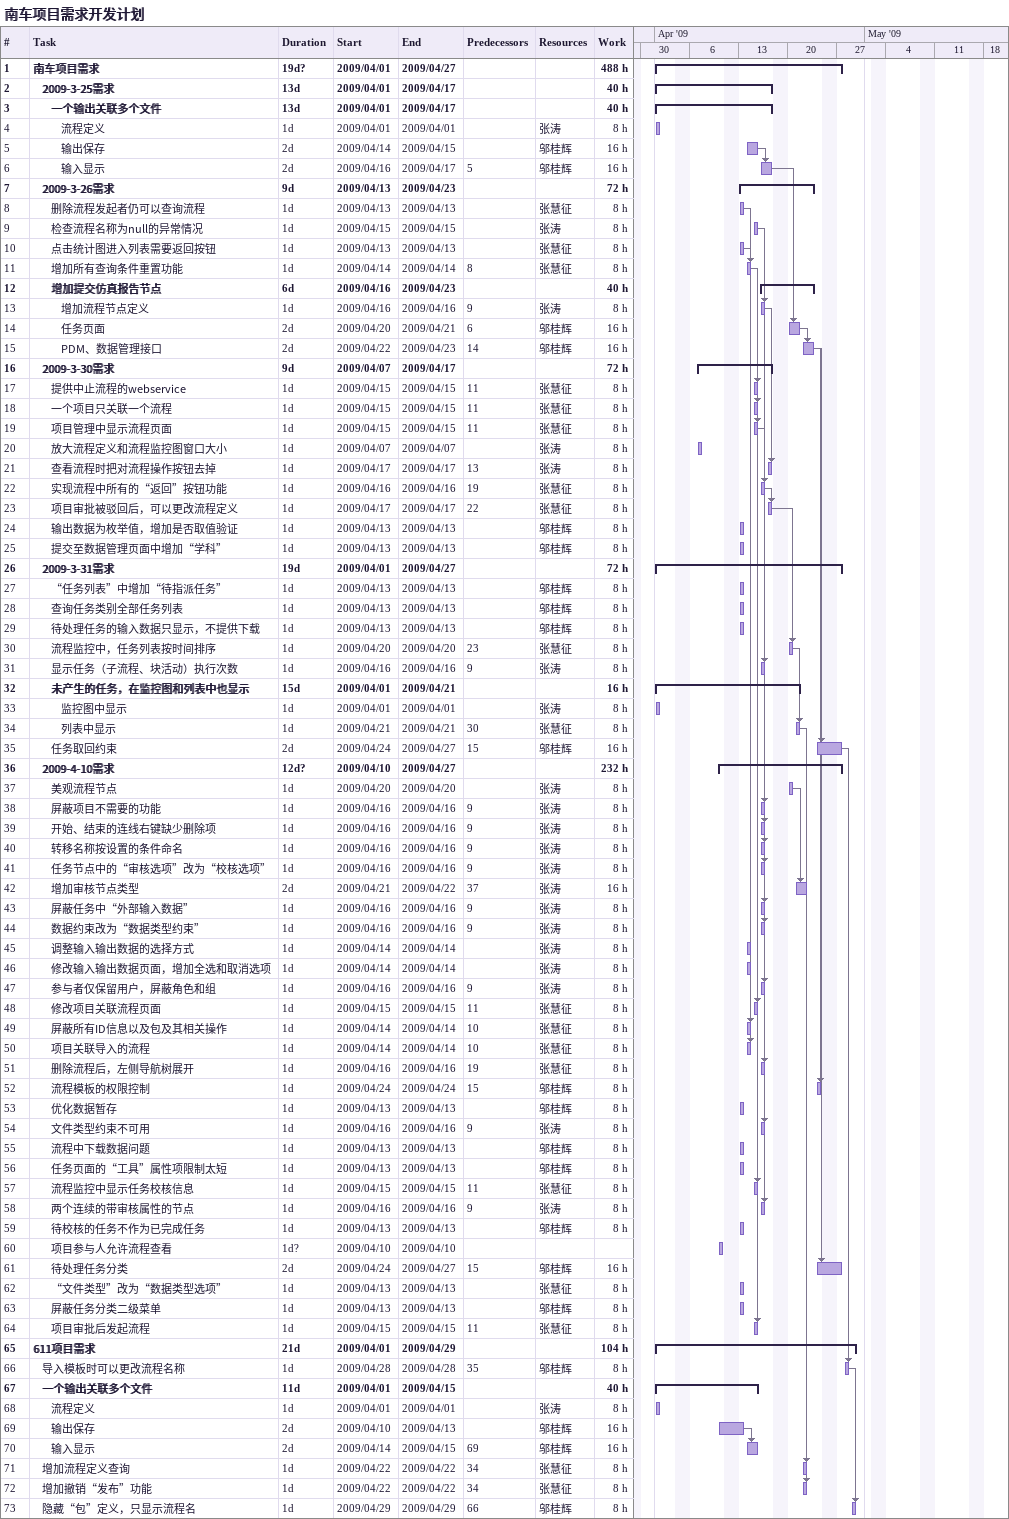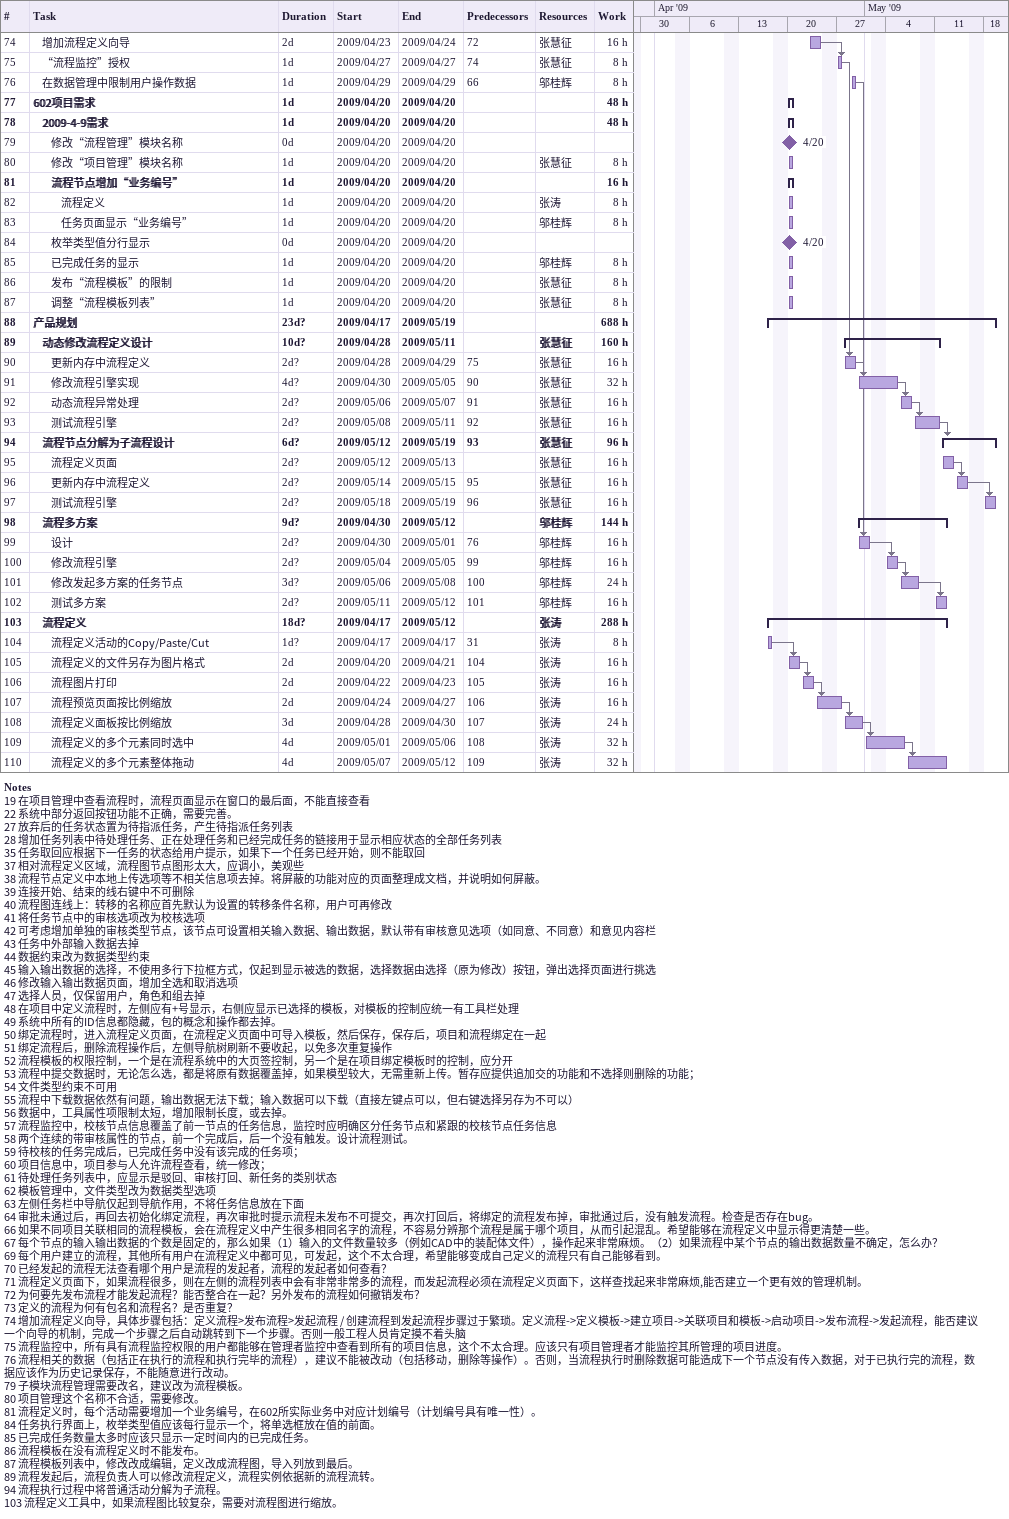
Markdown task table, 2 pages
南车项目需求开发计划

| ID | Level | Task | Duration | Start | Finish | Predecessors | Resources | Work (h) |
|---|---|---|---|---|---|---|---|---|
| 1 | 1 | **南车项目需求** | 19d? | 2009-04-01 | 2009-04-27 |  |  | 488 |
| 2 | 2 | **2009-3-25需求** | 13d | 2009-04-01 | 2009-04-17 |  |  | 40 |
| 3 | 3 | **一个输出关联多个文件** | 13d | 2009-04-01 | 2009-04-17 |  |  | 40 |
| 4 | 4 | 流程定义 | 1d | 2009-04-01 | 2009-04-01 |  | 张涛 | 8 |
| 5 | 4 | 输出保存 | 2d | 2009-04-14 | 2009-04-15 |  | 邬桂辉 | 16 |
| 6 | 4 | 输入显示 | 2d | 2009-04-16 | 2009-04-17 | 5 | 邬桂辉 | 16 |
| 7 | 2 | **2009-3-26需求** | 9d | 2009-04-13 | 2009-04-23 |  |  | 72 |
| 8 | 3 | 删除流程发起者仍可以查询流程 | 1d | 2009-04-13 | 2009-04-13 |  | 张慧征 | 8 |
| 9 | 3 | 检查流程名称为null的异常情况 | 1d | 2009-04-15 | 2009-04-15 |  | 张涛 | 8 |
| 10 | 3 | 点击统计图进入列表需要返回按钮 | 1d | 2009-04-13 | 2009-04-13 |  | 张慧征 | 8 |
| 11 | 3 | 增加所有查询条件重置功能 | 1d | 2009-04-14 | 2009-04-14 | 8 | 张慧征 | 8 |
| 12 | 3 | **增加提交仿真报告节点** | 6d | 2009-04-16 | 2009-04-23 |  |  | 40 |
| 13 | 4 | 增加流程节点定义 | 1d | 2009-04-16 | 2009-04-16 | 9 | 张涛 | 8 |
| 14 | 4 | 任务页面 | 2d | 2009-04-20 | 2009-04-21 | 6 | 邬桂辉 | 16 |
| 15 | 4 | PDM、数据管理接口 | 2d | 2009-04-22 | 2009-04-23 | 14 | 邬桂辉 | 16 |
| 16 | 2 | **2009-3-30需求** | 9d | 2009-04-07 | 2009-04-17 |  |  | 72 |
| 17 | 3 | 提供中止流程的webservice | 1d | 2009-04-15 | 2009-04-15 | 11 | 张慧征 | 8 |
| 18 | 3 | 一个项目只关联一个流程 | 1d | 2009-04-15 | 2009-04-15 | 11 | 张慧征 | 8 |
| 19 | 3 | 项目管理中显示流程页面 | 1d | 2009-04-15 | 2009-04-15 | 11 | 张慧征 | 8 |
| 20 | 3 | 放大流程定义和流程监控图窗口大小 | 1d | 2009-04-07 | 2009-04-07 |  | 张涛 | 8 |
| 21 | 3 | 查看流程时把对流程操作按钮去掉 | 1d | 2009-04-17 | 2009-04-17 | 13 | 张涛 | 8 |
| 22 | 3 | 实现流程中所有的“返回”按钮功能 | 1d | 2009-04-16 | 2009-04-16 | 19 | 张慧征 | 8 |
| 23 | 3 | 项目审批被驳回后，可以更改流程定义 | 1d | 2009-04-17 | 2009-04-17 | 22 | 张慧征 | 8 |
| 24 | 3 | 输出数据为枚举值，增加是否取值验证 | 1d | 2009-04-13 | 2009-04-13 |  | 邬桂辉 | 8 |
| 25 | 3 | 提交至数据管理页面中增加“学科” | 1d | 2009-04-13 | 2009-04-13 |  | 邬桂辉 | 8 |
| 26 | 2 | **2009-3-31需求** | 19d | 2009-04-01 | 2009-04-27 |  |  | 72 |
| 27 | 3 | “任务列表”中增加“待指派任务” | 1d | 2009-04-13 | 2009-04-13 |  | 邬桂辉 | 8 |
| 28 | 3 | 查询任务类别全部任务列表 | 1d | 2009-04-13 | 2009-04-13 |  | 邬桂辉 | 8 |
| 29 | 3 | 待处理任务的输入数据只显示，不提供下载 | 1d | 2009-04-13 | 2009-04-13 |  | 邬桂辉 | 8 |
| 30 | 3 | 流程监控中，任务列表按时间排序 | 1d | 2009-04-20 | 2009-04-20 | 23 | 张慧征 | 8 |
| 31 | 3 | 显示任务（子流程、块活动）执行次数 | 1d | 2009-04-16 | 2009-04-16 | 9 | 张涛 | 8 |
| 32 | 3 | **未产生的任务，在监控图和列表中也显示** | 15d | 2009-04-01 | 2009-04-21 |  |  | 16 |
| 33 | 4 | 监控图中显示 | 1d | 2009-04-01 | 2009-04-01 |  | 张涛 | 8 |
| 34 | 4 | 列表中显示 | 1d | 2009-04-21 | 2009-04-21 | 30 | 张慧征 | 8 |
| 35 | 3 | 任务取回约束 | 2d | 2009-04-24 | 2009-04-27 | 15 | 邬桂辉 | 16 |
| 36 | 2 | **2009-4-10需求** | 12d? | 2009-04-10 | 2009-04-27 |  |  | 232 |
| 37 | 3 | 美观流程节点 | 1d | 2009-04-20 | 2009-04-20 |  | 张涛 | 8 |
| 38 | 3 | 屏蔽项目不需要的功能 | 1d | 2009-04-16 | 2009-04-16 | 9 | 张涛 | 8 |
| 39 | 3 | 开始、结束的连线右键缺少删除项 | 1d | 2009-04-16 | 2009-04-16 | 9 | 张涛 | 8 |
| 40 | 3 | 转移名称按设置的条件命名 | 1d | 2009-04-16 | 2009-04-16 | 9 | 张涛 | 8 |
| 41 | 3 | 任务节点中的“审核选项”改为“校核选项” | 1d | 2009-04-16 | 2009-04-16 | 9 | 张涛 | 8 |
| 42 | 3 | 增加审核节点类型 | 2d | 2009-04-21 | 2009-04-22 | 37 | 张涛 | 16 |
| 43 | 3 | 屏蔽任务中“外部输入数据” | 1d | 2009-04-16 | 2009-04-16 | 9 | 张涛 | 8 |
| 44 | 3 | 数据约束改为“数据类型约束” | 1d | 2009-04-16 | 2009-04-16 | 9 | 张涛 | 8 |
| 45 | 3 | 调整输入输出数据的选择方式 | 1d | 2009-04-14 | 2009-04-14 |  | 张涛 | 8 |
| 46 | 3 | 修改输入输出数据页面，增加全选和取消选项 | 1d | 2009-04-14 | 2009-04-14 |  | 张涛 | 8 |
| 47 | 3 | 参与者仅保留用户，屏蔽角色和组 | 1d | 2009-04-16 | 2009-04-16 | 9 | 张涛 | 8 |
| 48 | 3 | 修改项目关联流程页面 | 1d | 2009-04-15 | 2009-04-15 | 11 | 张慧征 | 8 |
| 49 | 3 | 屏蔽所有ID信息以及包及其相关操作 | 1d | 2009-04-14 | 2009-04-14 | 10 | 张慧征 | 8 |
| 50 | 3 | 项目关联导入的流程 | 1d | 2009-04-14 | 2009-04-14 | 10 | 张慧征 | 8 |
| 51 | 3 | 删除流程后，左侧导航树展开 | 1d | 2009-04-16 | 2009-04-16 | 19 | 张慧征 | 8 |
| 52 | 3 | 流程模板的权限控制 | 1d | 2009-04-24 | 2009-04-24 | 15 | 邬桂辉 | 8 |
| 53 | 3 | 优化数据暂存 | 1d | 2009-04-13 | 2009-04-13 |  | 邬桂辉 | 8 |
| 54 | 3 | 文件类型约束不可用 | 1d | 2009-04-16 | 2009-04-16 | 9 | 张涛 | 8 |
| 55 | 3 | 流程中下载数据问题 | 1d | 2009-04-13 | 2009-04-13 |  | 邬桂辉 | 8 |
| 56 | 3 | 任务页面的“工具”属性项限制太短 | 1d | 2009-04-13 | 2009-04-13 |  | 邬桂辉 | 8 |
| 57 | 3 | 流程监控中显示任务校核信息 | 1d | 2009-04-15 | 2009-04-15 | 11 | 张慧征 | 8 |
| 58 | 3 | 两个连续的带审核属性的节点 | 1d | 2009-04-16 | 2009-04-16 | 9 | 张涛 | 8 |
| 59 | 3 | 待校核的任务不作为已完成任务 | 1d | 2009-04-13 | 2009-04-13 |  | 邬桂辉 | 8 |
| 60 | 3 | 项目参与人允许流程查看 | 1d? | 2009-04-10 | 2009-04-10 |  |  |  |
| 61 | 3 | 待处理任务分类 | 2d | 2009-04-24 | 2009-04-27 | 15 | 邬桂辉 | 16 |
| 62 | 3 | “文件类型”改为“数据类型选项” | 1d | 2009-04-13 | 2009-04-13 |  | 张慧征 | 8 |
| 63 | 3 | 屏蔽任务分类二级菜单 | 1d | 2009-04-13 | 2009-04-13 |  | 邬桂辉 | 8 |
| 64 | 3 | 项目审批后发起流程 | 1d | 2009-04-15 | 2009-04-15 | 11 | 张慧征 | 8 |
| 65 | 1 | **611项目需求** | 21d | 2009-04-01 | 2009-04-29 |  |  | 104 |
| 66 | 2 | 导入模板时可以更改流程名称 | 1d | 2009-04-28 | 2009-04-28 | 35 | 邬桂辉 | 8 |
| 67 | 2 | **一个输出关联多个文件** | 11d | 2009-04-01 | 2009-04-15 |  |  | 40 |
| 68 | 3 | 流程定义 | 1d | 2009-04-01 | 2009-04-01 |  | 张涛 | 8 |
| 69 | 3 | 输出保存 | 2d | 2009-04-10 | 2009-04-13 |  | 邬桂辉 | 16 |
| 70 | 3 | 输入显示 | 2d | 2009-04-14 | 2009-04-15 | 69 | 邬桂辉 | 16 |
| 71 | 2 | 增加流程定义查询 | 1d | 2009-04-22 | 2009-04-22 | 34 | 张慧征 | 8 |
| 72 | 2 | 增加撤销“发布”功能 | 1d | 2009-04-22 | 2009-04-22 | 34 | 张慧征 | 8 |
| 73 | 2 | 隐藏“包”定义，只显示流程名 | 1d | 2009-04-29 | 2009-04-29 | 66 | 邬桂辉 | 8 |
| 74 | 2 | 增加流程定义向导 | 2d | 2009-04-23 | 2009-04-24 | 72 | 张慧征 | 16 |
| 75 | 2 | “流程监控”授权 | 1d | 2009-04-27 | 2009-04-27 | 74 | 张慧征 | 8 |
| 76 | 2 | 在数据管理中限制用户操作数据 | 1d | 2009-04-29 | 2009-04-29 | 66 | 邬桂辉 | 8 |
| 77 | 1 | **602项目需求** | 1d | 2009-04-20 | 2009-04-20 |  |  | 48 |
| 78 | 2 | **2009-4-9需求** | 1d | 2009-04-20 | 2009-04-20 |  |  | 48 |
| 79 | 3 | 修改“流程管理”模块名称 | 0d | 2009-04-20 | 2009-04-20 |  |  |  |
| 80 | 3 | 修改“项目管理”模块名称 | 1d | 2009-04-20 | 2009-04-20 |  | 张慧征 | 8 |
| 81 | 3 | **流程节点增加“业务编号”** | 1d | 2009-04-20 | 2009-04-20 |  |  | 16 |
| 82 | 4 | 流程定义 | 1d | 2009-04-20 | 2009-04-20 |  | 张涛 | 8 |
| 83 | 4 | 任务页面显示“业务编号” | 1d | 2009-04-20 | 2009-04-20 |  | 邬桂辉 | 8 |
| 84 | 3 | 枚举类型值分行显示 | 0d | 2009-04-20 | 2009-04-20 |  |  |  |
| 85 | 3 | 已完成任务的显示 | 1d | 2009-04-20 | 2009-04-20 |  | 邬桂辉 | 8 |
| 86 | 3 | 发布“流程模板”的限制 | 1d | 2009-04-20 | 2009-04-20 |  | 张慧征 | 8 |
| 87 | 3 | 调整“流程模板列表” | 1d | 2009-04-20 | 2009-04-20 |  | 张慧征 | 8 |
| 88 | 1 | **产品规划** | 23d? | 2009-04-17 | 2009-05-19 |  |  | 688 |
| 89 | 2 | **动态修改流程定义设计** | 10d? | 2009-04-28 | 2009-05-11 |  | 张慧征 | 160 |
| 90 | 3 | 更新内存中流程定义 | 2d? | 2009-04-28 | 2009-04-29 | 75 | 张慧征 | 16 |
| 91 | 3 | 修改流程引擎实现 | 4d? | 2009-04-30 | 2009-05-05 | 90 | 张慧征 | 32 |
| 92 | 3 | 动态流程异常处理 | 2d? | 2009-05-06 | 2009-05-07 | 91 | 张慧征 | 16 |
| 93 | 3 | 测试流程引擎 | 2d? | 2009-05-08 | 2009-05-11 | 92 | 张慧征 | 16 |
| 94 | 2 | **流程节点分解为子流程设计** | 6d? | 2009-05-12 | 2009-05-19 | 93 | 张慧征 | 96 |
| 95 | 3 | 流程定义页面 | 2d? | 2009-05-12 | 2009-05-13 |  | 张慧征 | 16 |
| 96 | 3 | 更新内存中流程定义 | 2d? | 2009-05-14 | 2009-05-15 | 95 | 张慧征 | 16 |
| 97 | 3 | 测试流程引擎 | 2d? | 2009-05-18 | 2009-05-19 | 96 | 张慧征 | 16 |
| 98 | 2 | **流程多方案** | 9d? | 2009-04-30 | 2009-05-12 |  | 邬桂辉 | 144 |
| 99 | 3 | 设计 | 2d? | 2009-04-30 | 2009-05-01 | 76 | 邬桂辉 | 16 |
| 100 | 3 | 修改流程引擎 | 2d? | 2009-05-04 | 2009-05-05 | 99 | 邬桂辉 | 16 |
| 101 | 3 | 修改发起多方案的任务节点 | 3d? | 2009-05-06 | 2009-05-08 | 100 | 邬桂辉 | 24 |
| 102 | 3 | 测试多方案 | 2d? | 2009-05-11 | 2009-05-12 | 101 | 邬桂辉 | 16 |
| 103 | 2 | **流程定义** | 18d? | 2009-04-17 | 2009-05-12 |  | 张涛 | 288 |
| 104 | 3 | 流程定义活动的Copy/Paste/Cut | 1d? | 2009-04-17 | 2009-04-17 | 31 | 张涛 | 8 |
| 105 | 3 | 流程定义的文件另存为图片格式 | 2d | 2009-04-20 | 2009-04-21 | 104 | 张涛 | 16 |
| 106 | 3 | 流程图片打印 | 2d | 2009-04-22 | 2009-04-23 | 105 | 张涛 | 16 |
| 107 | 3 | 流程预览页面按比例缩放 | 2d | 2009-04-24 | 2009-04-27 | 106 | 张涛 | 16 |
| 108 | 3 | 流程定义面板按比例缩放 | 3d | 2009-04-28 | 2009-04-30 | 107 | 张涛 | 24 |
| 109 | 3 | 流程定义的多个元素同时选中 | 4d | 2009-05-01 | 2009-05-06 | 108 | 张涛 | 32 |
| 110 | 3 | 流程定义的多个元素整体拖动 | 4d | 2009-05-07 | 2009-05-12 | 109 | 张涛 | 32 |

Notes
- 19: 在项目管理中查看流程时，流程页面显示在窗口的最后面，不能直接查看
- 22: 系统中部分返回按钮功能不正确，需要完善。
- 27: 放弃后的任务状态置为待指派任务，产生待指派任务列表
- 28: 增加任务列表中待处理任务、正在处理任务和已经完成任务的链接用于显示相应状态的全部任务列表
- 35: 任务取回应根据下一任务的状态给用户提示，如果下一个任务已经开始，则不能取回
- 37: 相对流程定义区域，流程图节点图形太大，应调小，美观些
- 38: 流程节点定义中本地上传选项等不相关信息项去掉。将屏蔽的功能对应的页面整理成文档 ，并说明如何屏蔽。
- 39: 连接开始、结束的线右键中不可删除
- 40: 流程图连线上：转移的名称应首先默认为设置的转移条件名称，用户可再修改
- 41: 将任务节点中的审核选项改为校核选项
- 42: 可考虑增加单独的审核类型节点，该节点可设置相关输入数据、输出数据，默认带有审核意见选项（如同意、不同意）和意见内容栏
- 43: 任务中外部输入数据去掉
- 44: 数据约束改为数据类型约束
- 45: 输入输出数据的选择，不使用多行下拉框方式，仅起到显示被选的数据，选择数据由选择（原为修改）按钮，弹出选择页面进行挑选
- 46: 修改输入输出数据页面，增加全选和取消选项
- 47: 选择人员，仅保留用户，角色和组去掉
- 48: 在项目中定义流程时，左侧应有+号显示，右侧应显示已选择的模板，对模板的控制应统一有工具栏处理
- 49: 系统中所有的ID信息都隐藏，包的概念和操作都去掉。
- 50: 绑定流程时，进入流程定义页面，在流程定义页面中可导入模板，然后保存，保存后，项目和流程绑定在一起
- 51: 绑定流程后，删除流程操作后，左侧导航树刷新不要收起，以免多次重复操作
- 52: 流程模板的权限控制，一个是在流程系统中的大页签控制，另一个是在项目绑定模板时的控制，应分开
- 53: 流程中提交数据时，无论怎么选，都是将原有数据覆盖掉，如果模型较大，无需重新上传。暂存应提供追加交的功能和不选择则删除的功能；
- 54: 文件类型约束不可用
- 55: 流程中下载数据依然有问题，输出数据无法下载；输入数据可以下载（直接左键点可以，但右键选择另存为不可以）
- 56: 数据中，工具属性项限制太短，增加限制长度，或去掉。
- 57: 流程监控中，校核节点信息覆盖了前一节点的任务信息，监控时应明确区分任务节点和紧跟的校核节点任务信息
- 58: 两个连续的带审核属性的节点，前一个完成后，后一个没有触发。设计流程测试。
- 59: 待校核的任务完成后，已完成任务中没有该完成的任务项；
- 60: 项目信息中，项目参与人允许流程查看，统一修改；
- 61: 待处理任务列表中，应显示是驳回、审核打回、新任务的类别状态
- 62: 模板管理中，文件类型改为数据类型选项
- 63: 左侧任务栏中导航仅起到导航作用，不将任务信息放在下面
- 64: 审批未通过后，再回去初始化绑定流程，再次审批时提示流程未发布不可提交，再次打回后，将绑定的流程发布掉，审批通过后，没有触发流程。检查是否存在bug。
- 66: 如果不同项目关联相同的流程模板，会在流程定义中产生很多相同名字的流程，不容易分辨那个流程是属于哪个项目，从而引起混乱。希望能够在流程定义中显示得更清楚一些。
- 67: 每个节点的输入输出数据的个数是固定的，那么如果（1）输入的文件数量较多（例如CAD中的装配体文件），操作起来非常麻烦。（2）如果流程中某个节点的输出数据数量不确定，怎么办？
- 69: 每个用户建立的流程，其他所有用户在流程定义中都可见，可发起，这个不太合理，希望能够变成自己定义的流程只有自己能够看到。
- 70: 已经发起的流程无法查看哪个用户是流程的发起者，流程的发起者如何查看？
- 71: 流程定义页面下，如果流程很多，则在左侧的流程列表中会有非常非常多的流程，而发起流程必须在流程定义页面下，这样查找起来非常麻烦,能否建立一个更有效的管理机制。
- 72: 为何要先发布流程才能发起流程？能否整合在一起？另外发布的流程如何撤销发布？
- 73: 定义的流程为何有包名和流程名？是否重复？
- 74: 增加流程定义向导，具体步骤包括：定义流程>发布流程>发起流程 / 创建流程到发起流程步骤过于繁琐。定义流程->定义模板->建立项目->关联项目和模板->启动项目->发布流程->发起流程，能否建议一个向导的机制，完成一个步骤之后自动跳转到下一个步骤。否则一般工程人员肯定摸不着头脑
- 75: 流程监控中，所有具有流程监控权限的用户都能够在管理者监控中查看到所有的项目信息，这个不太合理。应该只有项目管理者才能监控其所管理的项目进度。
- 76: 流程相关的数据（包括正在执行的流程和执行完毕的流程），建议不能被改动（包括移动，删除等操作）。否则，当流程执行时删除数据可能造成下一个节点没有传入数据，对于已执行完的流程，数据应该作为历史记录保存，不能随意进行改动。
- 79: 子模块流程管理需要改名，建议改为流程模板。
- 80: 项目管理这个名称不合适，需要修改。
- 81: 流程定义时，每个活动需要增加一个业务编号，在602所实际业务中对应计划编号（计划编号具有唯一性）。
- 84: 任务执行界面上，枚举类型值应该每行显示一个，将单选框放在值的前面。
- 85: 已完成任务数量太多时应该只显示一定时间内的已完成任务。
- 86: 流程模板在没有流程定义时不能发布。
- 87: 流程模板列表中，修改改成编辑，定义改成流程图，导入列放到最后。
- 89: 流程发起后，流程负责人可以修改流程定义，流程实例依据新的流程流转。
- 94: 流程执行过程中将普通活动分解为子流程。
- 103: 流程定义工具中，如果流程图比较复杂，需要对流程图进行缩放。
